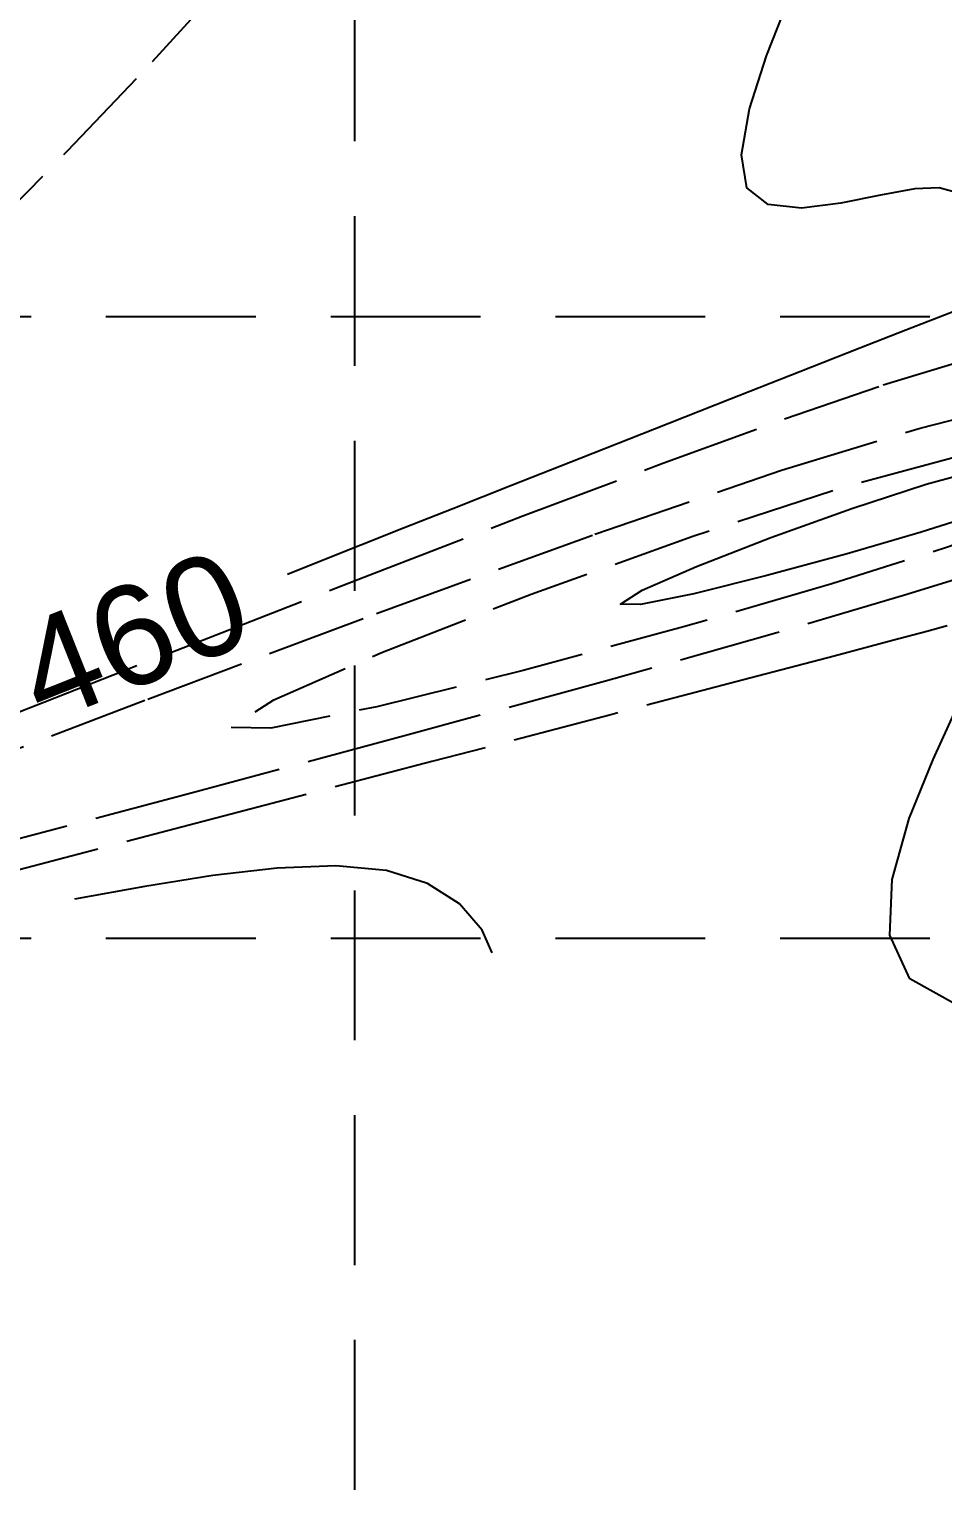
# Model space of a CAD drawing. Extents: x 6153 to 10142, y 8557 to 11052.
# Drawn here: x 8550.5 to 8642, y 9126.8 to 9273.2 of the extents above; entities that cross this region are included whole.
import ezdxf
from ezdxf.enums import TextEntityAlignment as Align

# ---------------------------------------------------------------- set-up
doc = ezdxf.new("R2010")
doc.units = 0
doc.header["$LTSCALE"] = 40
doc.header["$MEASUREMENT"] = 0
for name, pattern in [('DASH__25', [0.325, 0.25, -0.075]), ('DEPRESSION', [0.3501, 0.3, 0.05, 0.0001]), ('HIDDEN', [0.375, 0.25, -0.125])]:
    doc.linetypes.add(name, pattern=pattern)
for name, color, linetype in [('GRID', 254, 'HIDDEN'), ('TOPO_CON_100SC', 14, 'DASH__25'), ('TOPO_ICON_100SC', 15, 'CONTINUOUS')]:
    doc.layers.add(name, color=color, linetype=linetype)
doc.styles.get("Standard").update_dxf_attribs({"font": 'ARIAL.TTF'})

msp = doc.modelspace()

# ---------------------------------------------------------------- linework, layer by layer
at = {"layer": 'GRID', "color": 252, "linetype": 'HIDDEN', "ltscale": 1.5}
for p, q in [((8583.11, 10987.02), (8583.11, 8808.56)), ((6218.22, 9244.47), (10076.73, 9244.47)), ((6218.22, 9182.23), (10076.73, 9182.23))]:
    msp.add_line(p, q, dxfattribs=at)
at = {"layer": 'TOPO_CON_100SC', "color": 5, "linetype": 'DASH__25'}
for points in [[(8544.89, 9251.39), (8554.37, 9261.07), (8562.87, 9269.99), (8570.16, 9277.99), (8576, 9284.89), (8580.23, 9290.63), (8583.16, 9295.58), (8585.19, 9300.22), (8586.71, 9305.04), (8588.14, 9310.5), (8589.79, 9316.95), (8591.72, 9324.09), (8593.89, 9331.49), (8596.27, 9338.72), (8598.83, 9345.34), (8601.52, 9351.11), (8604.17, 9356.56), (8606.61, 9362.4), (8608.65, 9369.35), (8610.09, 9378.12), (8610.83, 9389.13), (8611.05, 9401.59)], [(8535.91, 9199.54), (8552.01, 9205.88), (8568.49, 9212.32), (8584.65, 9218.61), (8599.97, 9224.5), (8613.96, 9229.78), (8626.15, 9234.22), (8636.04, 9237.62), (8643.31, 9239.83)], [(8540.63, 9197.87), (8562.42, 9206.18), (8585.31, 9214.75), (8607.16, 9222.68), (8625.84, 9229.08), (8639.73, 9233.3), (8649.13, 9235.72)], [(8646.75, 9219.21), (8638.07, 9216.55), (8625.37, 9212.79), (8608.24, 9207.97), (8588.12, 9202.49), (8566.87, 9196.79), (8546.36, 9191.35)], [(8642.44, 9213.52), (8640.42, 9212.95), (8636.95, 9212.02), (8631.13, 9210.48), (8622.04, 9208.09), (8608.75, 9204.61), (8590.85, 9199.91), (8569.98, 9194.44), (8548.25, 9188.75)], [(8643.39, 9175.56), (8638.69, 9178.18), (8636.7, 9182.54), (8636.94, 9188.12), (8638.65, 9194.22), (8641.03, 9200.12), (8643.32, 9205.11)]]:
    msp.add_lwpolyline(points, dxfattribs=at)
at = {"layer": 'TOPO_CON_100SC', "color": 5, "linetype": 'DASH__25', "flags": 128}
msp.add_lwpolyline([(8630.9, 9217.71), (8616.04, 9213.39), (8599.99, 9209.04), (8585.35, 9205.41), (8574.72, 9203.25), (8570.69, 9203.32), (8575.01, 9206.1), (8585.91, 9210.88), (8600.78, 9216.67), (8616.98, 9222.48), (8631.89, 9227.34), (8643.41, 9230.46), (8651.5, 9231.97), (8656.64, 9232.21), (8659.32, 9231.53), (8660, 9230.26), (8659.02, 9228.68), (8656.08, 9226.74), (8650.72, 9224.34), (8642.48, 9221.37), (8630.9, 9217.71)], close=True, dxfattribs=at)
at = {"layer": 'TOPO_CON_100SC', "color": 5, "linetype": 'DEPRESSION', "flags": 128}
msp.add_lwpolyline([(8639.85, 9222.87), (8632.42, 9220.71), (8624.39, 9218.54), (8617.07, 9216.72), (8611.75, 9215.64), (8609.74, 9215.68), (8611.9, 9217.06), (8617.35, 9219.45), (8624.78, 9222.35), (8632.89, 9225.26), (8640.34, 9227.68), (8646.1, 9229.24), (8650.15, 9230), (8652.72, 9230.12), (8654.05, 9229.78), (8654.4, 9229.15), (8653.91, 9228.35), (8652.44, 9227.39), (8649.76, 9226.19), (8645.63, 9224.7), (8639.85, 9222.87)], close=True, dxfattribs=at)
at = {"layer": 'TOPO_ICON_100SC', "color": 5, "linetype": 'Continuous', "flags": 128}
for points in [[(8643.2, 9256.91), (8641.64, 9257.35), (8639.2, 9257.26), (8635.77, 9256.61), (8631.8, 9255.81), (8627.86, 9255.33), (8624.53, 9255.68), (8622.39, 9257.35), (8621.85, 9260.66), (8622.66, 9265.25), (8624.36, 9270.58), (8626.54, 9276.13)], [(8576.38, 9218.69), (8579.95, 9220.1), (8583.75, 9221.61), (8588.01, 9223.3), (8592.96, 9225.25), (8598.81, 9227.57), (8605.68, 9230.28), (8613.14, 9233.22), (8620.66, 9236.19), (8627.7, 9238.97), (8633.71, 9241.34), (8638.3, 9243.14), (8641.58, 9244.42), (8643.82, 9245.28)]]:
    msp.add_lwpolyline(points, dxfattribs=at)
at = {"layer": 'TOPO_ICON_100SC', "color": 5, "linetype": 'Continuous'}
msp.add_lwpolyline([(8596.88, 9180.76), (8595.87, 9183.05), (8593.6, 9185.69), (8590.42, 9187.72), (8586.29, 9189.01), (8581.22, 9189.48), (8575.37, 9189.25), (8568.93, 9188.5), (8562.1, 9187.41), (8555.08, 9186.14)], dxfattribs=at)

# ---------------------------------------------------------------- texts
msp.add_text('460', height=10, rotation=21.6821, dxfattribs=at).set_placement((8560.86, 9212.53), align=Align.MIDDLE_CENTER)

doc.saveas('drawing.dxf')
